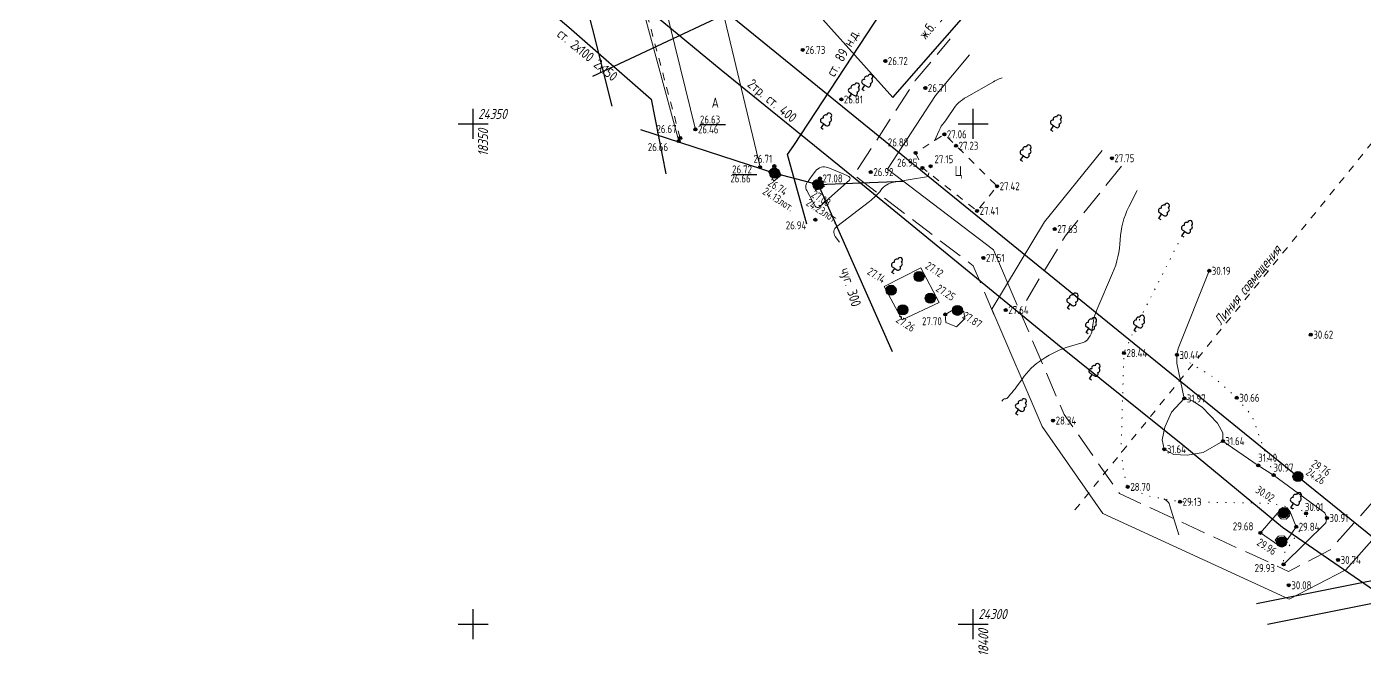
# Model space of a CAD drawing. Header units: metres. Extents: x -2 to 4153, y 0 to 2058.
# Drawn here: x 2897.4 to 3031.1, y 1303.2 to 1366 of the extents above; entities that cross this region are included whole.
import ezdxf
from ezdxf.enums import TextEntityAlignment as Align

# ---------------------------------------------------------------- set-up
doc = ezdxf.new("R2010")
doc.units = ezdxf.units.M
for name, pattern in [('g5_01_5x1_5', [1.5, 0.75, -0.75]), ('g5_05x2', [3.5, 2.5, -1]), ('g5_366', [0.85, 0.1, -0.75])]:
    doc.linetypes.add(name, pattern=pattern)
for name, color, linetype, transparency in [('02_Сетка', 7, 'Continuous', 0.65), ('06_Инженерно-технические сооружения', 7, 'Continuous', 0.65), ('10_Границы покрытий и угодий', 7, 'Continuous', 0.65), ('12_Рельеф', 7, 'Continuous', 0.65), ('13_Растительность', 7, 'Continuous', 0.65), ('14_Ограждения', 7, 'Continuous', 0.65), ('19_Горизонтали', 7, 'Continuous', 0.65), ('30_Канализация', 7, 'Continuous', 0.65), ('31_Водопровод', 7, 'Continuous', 0.65), ('32_Теплосеть', 7, 'Continuous', 0.65), ('33_Газопровод', 7, 'Continuous', 0.65), ('44_Крышки колодцев', 7, 'Continuous', 0.65), ('45_Номера колодцев', 7, 'Continuous', 0.65), ('61_Отметки высоты поверхности', 7, 'Continuous', 0.65)]:
    doc.layers.add(name, color=color, linetype=linetype, transparency=transparency)
doc.layers.add('rastr', color=7, linetype='Continuous')
doc.layers.add('Сетка', color=7, linetype='Continuous')
doc.styles.add('LIKE11', font='GOST_0.TTF')
doc.styles.add('LIKE17', font='GOST_0.TTF')
doc.styles.add('LIKE32', font='GOST_0.TTF')
doc.styles.add('Line_GUGK', font='GOST_0.TTF')
doc.styles.get("Standard").update_dxf_attribs({"font": '', "oblique": 15})
doc.styles.get('Standard').set_extended_font_data('GOST_type_A')
doc.linetypes.add('g5_084b', pattern='A,0.001,[18,GUGK_2005.shx,S=5,R=180,X=0,Y=0],0.5,[18,GUGK_2005.shx,S=15,R=180,X=0,Y=0],0.5', length=1.001)
doc.linetypes.add('g5_121_t', pattern='A,4,-0.4,["Т",Line_GUGK,S=1,R=0,X=0,Y=-0.5],-1.2,12', length=17.6)
doc.linetypes.add('g5_122_g', pattern='A,1,-1,1.5,-0.4,["Г",Line_GUGK,S=1,R=0,X=0,Y=-0.5],-1.5,1.5,-1,4,-1,4,-1,3', length=20.9)
doc.linetypes.add('g5_122_k', pattern='A,1,-1,1.5,-0.4,["К",Line_GUGK,S=1,R=0,X=0,Y=-0.5],-1.5,1.5,-1,4,-1,4,-1,3', length=20.9)
doc.linetypes.add('g5_122_kl', pattern='A,1,-1,1.5,-0.4,["Кл",Line_GUGK,S=1,R=0,X=0,Y=-0.5],-2.4,1.5,-1,4,-1,4,-1,3', length=21.8)
doc.linetypes.add('g5_122_t', pattern='A,1,-1,1.5,-0.4,["Т",Line_GUGK,S=1,R=0,X=0,Y=-0.5],-1.5,1.5,-1,4,-1,4,-1,3', length=20.9)
doc.linetypes.add('g5_122_v', pattern='A,1,-1,1.5,-0.4,["В",Line_GUGK,S=1,R=0,X=0,Y=-0.5],-1.5,1.5,-1,4,-1,4,-1,3', length=20.9)
doc.linetypes.add('g5_476_2c', pattern='A,2.75,-0.25,[32,GUGK_2005.shx,S=1,R=0,X=0,Y=0],-0.25,2.75', length=6)

# ---------------------------------------------------------------- blocks, each defined once
blk = doc.blocks.new('g5_117kb')
h = blk.add_hatch(color=255)
h.paths.add_polyline_path([(0.04, 0.04), (0.46, 0.04, 0.367426), (0.04, 0.46)])
h.paths.add_polyline_path([(-0.04, 0.46, 0.367426), (-0.46, 0.04), (-0.04, 0.04)])
h.paths.add_polyline_path([(-0.04, -0.04), (-0.46, -0.04, 0.367426), (-0.04, -0.46)])
h.paths.add_polyline_path([(0.04, -0.46, 0.367426), (0.46, -0.04), (0.04, -0.04)])
at = {"color": 0}
for points in [[(-0.5, 0), (0.5, 0)], [(0, 0.5), (0, -0.5)]]:
    blk.add_lwpolyline(points, dxfattribs=at)
blk.add_circle((0, 0), 0.5, dxfattribs=at)
blk = doc.blocks.new('g5_388_1')
at = {"color": 0}
blk.add_lwpolyline([(0, 0.5), (0.26, 0.5, 0.798042), (0.36, 0.97, 0.636328), (0.23, 1.41, 0.533064), (0, 1.75, 0.533064), (-0.23, 1.41, 0.636328), (-0.36, 0.97, 0.798042), (-0.26, 0.5)], format="xyb", dxfattribs=at)
for points in [[(0, 0.5), (-0.26, 0.5)], [(0.25, 0), (0, 0), (0, 0.5)]]:
    blk.add_lwpolyline(points, dxfattribs=at)
blk = doc.blocks.new('g5_117t')
h = blk.add_hatch(color=255)
h.paths.add_polyline_path([(-0.04, -0.04), (-0.46, -0.04, 0.367426), (-0.04, -0.46)])
h.paths.add_polyline_path([(0.04, -0.46, 0.367426), (0.46, -0.04), (0.04, -0.04)])
h.paths.add_polyline_path([(0.46, 0.04, 0.921954), (-0.46, 0.04)])
at = {"color": 0}
for points in [[(-0.5, 0), (0.5, 0)], [(0, -0.5), (0, 0)]]:
    blk.add_lwpolyline(points, dxfattribs=at)
blk.add_circle((0, 0), 0.5, dxfattribs=at)
blk = doc.blocks.new('g5_117')
h = blk.add_hatch(color=255)
h.paths.add_polyline_path([(-0.3, 0.35), (0.35, -0.3, 0.177899), (0.46, 0, 0.639215)])
h.paths.add_polyline_path([(-0.35, 0.3, 0.177899), (-0.46, 0, 0.639215), (0.3, -0.35)])
at = {"color": 0}
blk.add_lwpolyline([(0.35, -0.35), (-0.35, 0.35)], dxfattribs=at)
blk.add_circle((0, 0), 0.5, dxfattribs=at)
blk = doc.blocks.new('g5_012')
at = {"color": 92}
for points in [[(0, -1.5), (0, 1.5)], [(-1.5, 0), (1.5, 0)]]:
    blk.add_lwpolyline(points, dxfattribs=at)
blk = doc.blocks.new('g5_330')
blk.add_hatch(color=0).paths.add_polyline_path([(0.15, 0, 1), (-0.15, 0, 1)])
at = {"color": 0}
blk.add_circle((0, 0), 0.15, dxfattribs=at)
blk = doc.blocks.new('g5_117kl')
h = blk.add_hatch(color=255)
h.paths.add_polyline_path([(0.42, 0.2, 0.633652), (-0.42, 0.2)])
h.paths.add_polyline_path([(-0.45, 0.12, 0.067116), (-0.46, 0, 0.067116), (-0.45, -0.12), (0.45, -0.12, 0.067116), (0.46, 0, 0.067116), (0.45, 0.12)])
h.paths.add_polyline_path([(-0.42, -0.2, 0.633652), (0.42, -0.2)])
at = {"color": 0}
for p, q in [((-0.47, 0.16), (0.47, 0.16)), ((-0.47, -0.16), (0.47, -0.16))]:
    blk.add_line(p, q, dxfattribs=at)
blk.add_circle((0, 0), 0.5, dxfattribs=at)

msp = doc.modelspace()

# ---------------------------------------------------------------- linework, layer by layer
at = {"layer": '06_Инженерно-технические сооружения', "color": 7, "linetype": 'Continuous', "lineweight": 20, "flags": 128}
for points in [[(2972.822, 1351.14), (2972.141, 1352.048), (2971.562, 1351.462), (2972.088, 1350.557), (2972.822, 1351.14)], [(2975.892, 1350.362), (2976.709, 1350.815), (2977.151, 1349.994), (2976.262, 1349.617), (2975.892, 1350.362)], [(2983.129, 1340.024), (2986.771, 1341.894), (2988.627, 1338.418), (2984.928, 1336.693), (2983.129, 1340.024)], [(2989.288, 1336.427), (2989.221, 1337.218), (2990.475, 1337.963), (2991.084, 1337.465), (2991.188, 1336.814), (2990.346, 1335.978), (2989.288, 1336.427)], [(3022.412, 1317.33), (3020.729, 1315.383), (3022.575, 1314.126), (3023.427, 1314.718), (3024.302, 1315.996), (3023.688, 1317.483), (3023.406, 1317.874), (3022.925, 1317.927), (3022.412, 1317.33)], [(3022.808, 1316.785), (3023.289, 1316.756), (3023.628, 1317.095), (3023.688, 1317.483), (3023.406, 1317.874), (3022.925, 1317.927), (3022.412, 1317.33), (3022.501, 1317.121), (3022.808, 1316.785)], [(3022.575, 1314.126), (3022.216, 1314.677), (3022.543, 1315.065), (3023.051, 1315.096), (3023.427, 1314.718), (3022.575, 1314.126)]]:
    msp.add_lwpolyline(points, dxfattribs=at)
at = {"layer": '10_Границы покрытий и угодий', "color": 7, "linetype": 'Continuous', "lineweight": 20, "flags": 128}
for points in [[(2970.719, 1351.94), (2966.984, 1367.554), (2964.79, 1376.07), (2964.721, 1377.478), (2965.285, 1378.713), (2966.168, 1379.062), (2974.85, 1371.841)], [(2951.216, 1367.917), (2954.613, 1371.971), (2955.672, 1373.185), (2956.676, 1373.504), (2957.997, 1373.368), (2958.999, 1373.007), (2959.732, 1372.261), (2960.651, 1370.376), (2964.258, 1355.722)], [(2996.427, 1338.144), (2994.061, 1343.662), (2983.463, 1351.743), (2988.242, 1359.117), (2991.645, 1363.173)], [(3004.907, 1353.621), (2999.149, 1346.472), (2993.876, 1337.749), (2998.908, 1326.001), (3004.985, 1317.322), (3023.595, 1308.755), (3029.273, 1311.673), (3034.183, 1317.238), (3037.029, 1321.827), (3038.554, 1325.59)]]:
    msp.add_lwpolyline(points, dxfattribs=at)
at = {"layer": '10_Границы покрытий и угодий', "color": 7, "linetype": 'g5_01_5x1_5', "lineweight": 20, "flags": 128}
for points in [[(2962.729, 1354.858), (2958.641, 1370.113), (2958.085, 1370.908), (2956.913, 1371.454), (2955.342, 1371.592), (2951.765, 1367.533)], [(2986.255, 1353.367), (2986.943, 1351.87), (2992.411, 1347.576), (2994.409, 1350.038), (2990.308, 1354.085), (2989.133, 1355.229), (2986.255, 1353.367)]]:
    msp.add_lwpolyline(points, dxfattribs=at)
at = {"layer": '10_Границы покрытий и угодий', "color": 7, "linetype": 'g5_05x2', "lineweight": 20, "flags": 128}
for points in [[(2994.129, 1337.159), (2992.023, 1342.072), (2980.105, 1351.159), (2986.228, 1360.606), (2989.73, 1364.78)], [(3006.854, 1352.053), (3001.201, 1345.035), (2996.68, 1337.554), (3001.104, 1327.223), (3006.645, 1319.31), (3023.535, 1311.535), (3027.711, 1313.681), (3032.169, 1318.734), (3034.792, 1322.963), (3036.237, 1326.529)]]:
    msp.add_lwpolyline(points, dxfattribs=at)
at = {"layer": '10_Границы покрытий и угодий', "color": 7, "linetype": 'g5_366', "lineweight": 20, "flags": 128}
for points in [[(3012.887, 1345.091), (3008.093, 1335.623), (3007.083, 1333.364), (3007.033, 1331.665), (3006.799, 1323.802), (3007.031, 1321.556), (3007.469, 1319.979), (3009.394, 1319.093), (3012.701, 1318.489), (3014.648, 1318.458), (3021.385, 1318.352), (3022.866, 1318.113), (3023.769, 1317.902), (3025.017, 1317.557), (3025.298, 1317.332), (3025.342, 1316.81), (3025.107, 1316.275), (3023.177, 1313.471), (3023.042, 1312.89), (3023.043, 1312.232)], [(3022.047, 1321.161), (3019.873, 1327.082), (3018.367, 1328.886), (3016.139, 1330.868), (3012.372, 1333.174)]]:
    msp.add_lwpolyline(points, dxfattribs=at)
at = {"layer": '12_Рельеф', "color": 7, "linetype": 'g5_084b', "lineweight": 20, "flags": 128}
for points in [[(3015.612, 1341.582), (3012.498, 1333.802), (3012.372, 1333.174), (3012.383, 1332.333), (3013.12, 1328.818), (3011.826, 1327.465), (3011.156, 1325.95), (3010.904, 1324.692), (3011.119, 1323.748), (3012.073, 1323.228), (3013.404, 1323.139), (3015.001, 1323.42), (3016.969, 1324.554), (3020.512, 1322.122), (3022.047, 1321.161), (3027.153, 1317.388), (3027.376, 1316.872), (3027.266, 1316.398), (3023.043, 1312.232)], [(3016.969, 1324.554), (3016.975, 1325.37), (3016.45, 1326.349), (3014.897, 1327.946), (3013.921, 1328.597), (3013.12, 1328.818)]]:
    msp.add_lwpolyline(points, dxfattribs=at)
at = {"layer": '14_Ограждения', "color": 7, "linetype": 'g5_476_2c', "lineweight": 20, "flags": 128}
msp.add_lwpolyline([(2951.765, 1367.533), (2955.348, 1371.463), (2958.395, 1370.04), (2962.588, 1354.544)], dxfattribs=at)
at = {"layer": '19_Горизонтали', "color": 32, "linetype": 'Continuous', "lineweight": 20, "flags": 128}
for points, elevation in [([(2988.142, 1354.588), (2988.604, 1355.614, -0.0687596), (2989.103, 1356.407), (2989.103, 1356.407, 0.033561), (2989.66, 1357.169), (2989.941, 1357.615, -0.1234047), (2991.346, 1358.953), (2994.052, 1360.487, -0.0364893), (2994.624, 1360.758), (2994.92, 1360.873)], 27), ([(2978.637, 1344.455), (2978.229, 1345.025, -0.4058228), (2978.379, 1346.018), (2981.648, 1348.506, 0.068022), (2982.794, 1349.653), (2982.794, 1349.653, -0.1911358), (2984.094, 1350.44), (2987.341, 1350.986, 0.3306498), (2987.545, 1351.198), (2987.568, 1351.379)], 27), ([(3008.408, 1349.599), (3007.575, 1347.976, 0.1089614), (3006.711, 1344.691), (3006.711, 1344.691, -0.091552), (3005.956, 1341.356), (3004.377, 1337.675, 0.0686761), (3003.971, 1336.197), (3003.89, 1335.578, -0.0760358), (3003.808, 1335.295), (3003.808, 1335.295, -0.027701), (3003.668, 1335.033), (3003.551, 1334.841, -0.1863491), (3003, 1334.416), (3001.659, 1334.018, 0.0752819), (2998.976, 1332.759), (2998.921, 1332.722, 0.0901116), (2996.896, 1330.763), (2996.337, 1329.983, -0.0217036), (2995.753, 1329.241), (2995.515, 1328.963, -0.0409204), (2995.364, 1328.813), (2995.354, 1328.805, -0.2865243), (2995.196, 1328.783), (2995.196, 1328.783, 0.3336102), (2995.049, 1328.749), (2994.894, 1328.565)], 28), ([(3012.577, 1315.203), (3011.653, 1318.182, 0.1717211), (3011.324, 1318.623), (3011.081, 1318.785)], 29)]:
    msp.add_lwpolyline(points, format="xyb", dxfattribs=dict(at, elevation=elevation))
at = {"layer": '19_Горизонтали', "color": 32, "linetype": 'Continuous', "lineweight": 20, "elevation": 27, "flags": 128}
msp.add_lwpolyline([(2975.517, 1350.523, -0.0909315), (2975.423, 1350.428), (2975.423, 1350.428, 0.1845926), (2975.352, 1350.323), (2975.304, 1350.118, 0.1825934), (2975.372, 1349.602), (2976.171, 1348.114, 0.207871), (2976.409, 1347.926), (2976.409, 1347.926, 0.2526962), (2976.692, 1347.994), (2979.637, 1350.638, 0.5243497), (2979.591, 1350.995), (2979.591, 1350.995, 0.0213429), (2979.018, 1351.262), (2977.491, 1351.894, 0.3447888), (2976.253, 1351.55), (2975.922, 1351.101, 0.0095686), (2975.624, 1350.68)], format="xyb", close=True, dxfattribs=at)
at = {"layer": '30_Канализация', "color": 32, "linetype": 'g5_122_kl', "lineweight": 30, "flags": 128}
for points in [[(2573.205, 1770.447), (2565.789, 1625.953), (2660.178, 1571.132), (2816.617, 1488.592), (2949.954, 1381.6), (3024.481, 1321.008), (3045.266, 1304.235), (3096.516, 1320.248), (3183.384, 1424.575), (3235.906, 1417.46), (3257.899, 1413.341), (3277.77, 1408.372)], [(2949.954, 1381.6), (2955.891, 1358.042)]]:
    msp.add_lwpolyline(points, dxfattribs=at)
at = {"layer": '30_Канализация', "color": 32, "linetype": 'g5_122_k', "lineweight": 30, "flags": 128}
for points in [[(2953.994, 1361.029), (2973.752, 1370.349), (2983.987, 1358.917), (2991.793, 1367.819)], [(2958.746, 1355.706), (2972.177, 1351.339), (2976.518, 1350.207), (2985.076, 1350.53)], [(2976.518, 1350.207), (2983.92, 1333.499)]]:
    msp.add_lwpolyline(points, dxfattribs=at)
at = {"layer": '31_Водопровод', "color": 4, "linetype": 'g5_122_v', "lineweight": 30, "flags": 128}
for points in [[(3020.323, 1308.327), (3087.595, 1321.722), (3093.64, 1323.263), (3105.288, 1335.25), (3112.251, 1344.541), (3143.038, 1381.703), (3159.989, 1402.389), (3163.627, 1406.691), (3152.211, 1415.79)], [(3021.417, 1306.25), (3095.504, 1321.068), (3107.31, 1333.355), (3120.608, 1321.426)]]:
    msp.add_lwpolyline(points, dxfattribs=at)
at = {"layer": '32_Теплосеть', "color": 5, "linetype": 'g5_121_t', "lineweight": 30, "flags": 128}
msp.add_lwpolyline([(2867.364, 1443.913), (2895.337, 1420.729), (2934.021, 1388.772), (2937.446, 1385.951), (2966.84, 1361.665), (2979.859, 1351.099), (3000.431, 1334.251), (3012.956, 1324.178), (3022.936, 1315.939), (3041.34, 1303.305), (3059.732, 1324.383)], dxfattribs=at)
at = {"layer": '32_Теплосеть', "color": 5, "linetype": 'g5_122_t', "lineweight": 30, "flags": 128}
msp.add_lwpolyline([(2865.598, 1428.51), (2870.596, 1434.306), (2902.794, 1407.222), (2925.863, 1387.741), (2951.605, 1365.941), (2959.817, 1358.75), (2961.31, 1351.286)], dxfattribs=at)
at = {"layer": '33_Газопровод', "color": 132, "linetype": 'g5_122_g', "lineweight": 30, "flags": 128}
msp.add_lwpolyline([(2975.383, 1346.252), (2973.457, 1353.203), (2974.082, 1354.103), (2984.27, 1369.655)], dxfattribs=at)
at = {"layer": '61_Отметки высоты поверхности', "flags": 128}
for points in [[(2964.677, 1356.204), (2967.263, 1356.194)], [(2967.966, 1351.207), (2970.391, 1351.217)]]:
    msp.add_lwpolyline(points, dxfattribs=at)
at = {"layer": 'rastr', "color": 5, "linetype": 'g5_01_5x1_5', "lineweight": 20, "flags": 128}
msp.add_lwpolyline([(3002.187, 1317.683), (3036.127, 1359.622)], dxfattribs=at)

# ---------------------------------------------------------------- block references
at = {"layer": '02_Сетка', "color": 92, "linetype": 'Continuous', "lineweight": 15, "ltscale": 0.5}
for p in [(2942.029, 1356.265), (2992.029, 1356.265), (2942.029, 1306.265), (2992.029, 1306.265)]:
    msp.add_blockref('g5_012', p, dxfattribs=at)
at = {"layer": '13_Растительность', "color": 92, "linetype": 'Continuous', "lineweight": 20, "rotation": 327.2608096277772}
for p in [(2980.916, 1359.711, 26.801), (2979.585, 1358.845, 26.817), (2976.811, 1355.839, 26.786), (2999.789, 1355.645, 27.435), (2996.76, 1352.65, 27.422), (3010.581, 1346.817, 28.214), (3012.887, 1345.091, 28.305), (2983.898, 1341.4, 27.242), (3001.432, 1337.845, 27.717), (3003.292, 1335.404, 27.941), (3008.093, 1335.623, 28.431), (3003.637, 1330.788, 28.25), (2996.286, 1327.286, 28.104), (3023.769, 1317.902, 29.836)]:
    msp.add_blockref('g5_388_1', p, dxfattribs=at)
at = {"layer": '44_Крышки колодцев', "color": 7, "linetype": 'Continuous', "lineweight": 20}
for name, p, rotation in [('g5_117kb', (2972.177, 1351.339, 26.739), 327.2608096277772), ('g5_117kb', (2976.518, 1350.207, 27.084), 327.2608096277772), ('g5_117t', (2986.601, 1341.011, 27.118), 327.2608096277772), ('g5_117t', (2983.813, 1339.64, 27.136), 327.2608096277772), ('g5_117t', (2984.973, 1337.679, 27.259), 327.2608096277772), ('g5_117t', (2987.732, 1338.85, 27.248), 327.2608096277772), ('g5_117', (2990.441, 1337.629, 27.87), 327.2608096277772), ('g5_117kl', (3024.481, 1321.008, 29.76), 326.3099380122847), ('g5_117t', (3023.053, 1317.392, 30.022), 327.2608096277772), ('g5_117t', (3022.85, 1314.468, 29.959), 327.2608096277772)]:
    msp.add_blockref(name, p, dxfattribs=dict(at, rotation=rotation))
at = {"layer": '61_Отметки высоты поверхности', "color": 7, "linetype": 'Continuous', "lineweight": 20}
for p in [(2974.986, 1363.665, 26.733), (2983.238, 1362.551, 26.716), (2987.235, 1359.862, 26.71), (2978.84, 1358.709, 26.811), (2964.258, 1355.722, 26.46), (2962.588, 1354.544, 26.662), (2962.729, 1354.858, 26.667), (2989.133, 1355.229, 27.062), (2986.255, 1353.367, 26.882), (2990.308, 1354.085, 27.23), (3005.88, 1352.837, 27.751), (2970.719, 1351.94, 26.655), (2972.141, 1352.048, 26.714), (2981.784, 1351.451, 26.922), (2986.943, 1351.87, 26.947), (2987.755, 1352.041, 27.146), (2976.709, 1350.815, 27.082), (2994.409, 1350.038, 27.415), (2992.411, 1347.576, 27.411), (2976.239, 1346.686, 26.937), (3000.175, 1345.754, 27.628), (2993.042, 1342.867, 27.506), (3015.612, 1341.582, 30.188), (2989.221, 1337.218, 27.697), (2995.278, 1337.652, 27.638), (3025.762, 1335.197, 30.619), (3007.083, 1333.364, 28.435), (3012.372, 1333.174, 30.439), (3013.12, 1328.818, 31.966), (3018.367, 1328.886, 30.664), (3000.006, 1326.612, 28.336), (3011.119, 1323.748, 31.638), (3016.969, 1324.554, 31.639), (3020.512, 1322.122, 31.402), (3022.047, 1321.161, 30.974), (3007.469, 1319.979, 28.695), (3012.701, 1318.489, 29.131), (3025.298, 1317.332, 30.007), (3027.376, 1316.872, 30.914), (3020.729, 1315.383, 29.685), (3024.302, 1315.996, 29.839), (3028.492, 1312.677, 30.738), (3023.043, 1312.232, 29.932), (3023.565, 1310.145, 30.079)]:
    msp.add_blockref('g5_330', p, dxfattribs=at)

# ---------------------------------------------------------------- texts
at = {"layer": '10_Границы покрытий и угодий', "color": 7, "linetype": 'Continuous', "lineweight": 15, "style": 'LIKE11'}
for s, p in [('А', (2965.875, 1357.887)), ('Ц', (2990.156, 1351.059))]:
    msp.add_text(s, height=1, dxfattribs=at).set_placement(p)
at = {"layer": '30_Канализация', "color": 12, "linetype": 'Continuous', "lineweight": 15, "style": 'LIKE32'}
for s, rotation, p in [('ж.б. 500', 49.7583, (2987.277, 1364.671)), ('чуг. 300', 287.15498, (2978.725, 1341.695))]:
    msp.add_text(s, height=1, rotation=rotation, dxfattribs=at).set_placement(p)
at = {"layer": '32_Теплосеть', "color": 5, "linetype": 'Continuous', "lineweight": 15, "style": 'LIKE32'}
for s, rotation, p in [('ст. 2х100 2х150', 320.5048, (2950.34, 1365.084)), ('2тр. ст. 400', 320.18815, (2969.365, 1360.083))]:
    msp.add_text(s, height=1, rotation=rotation, dxfattribs=at).set_placement(p)
at = {"layer": '33_Газопровод', "color": 132, "linetype": 'Continuous', "lineweight": 15, "style": 'LIKE32'}
msp.add_text('ст. 89 н.д.', height=1, rotation=60.29561, dxfattribs=at).set_placement((2978.141, 1360.906))
at = {"layer": '45_Номера колодцев', "color": 7, "linetype": 'Continuous', "lineweight": 15, "ltscale": 0.5, "style": 'LIKE17'}
for s, p in [('26.74', (2971.42, 1350.161)), ('24.13лот.', (2970.879, 1349.32)), ('27.08', (2975.761, 1349.029)), ('24.23лот.', (2975.22, 1348.188)), ('27.12', (2987.146, 1341.876)), ('27.14', (2981.341, 1341.305)), ('27.25', (2988.219, 1339.612)), ('27.26', (2984.216, 1336.501)), ('27.87', (2990.857, 1336.9)), ('29.76', (3025.728, 1322.096)), ('24.26', (3025.188, 1321.255)), ('30.02', (3020.151, 1319.48)), ('29.96', (3020.287, 1314.218))]:
    msp.add_text(s, height=0.8, rotation=327.26081, dxfattribs=at).set_placement(p)
at = {"layer": '61_Отметки высоты поверхности', "color": 7, "linetype": 'Continuous', "lineweight": 15, "ltscale": 0.5, "style": 'LIKE17'}
for s, p in [('26.73', (2975.236, 1363.265)), ('26.72', (2983.488, 1362.151)), ('26.71', (2987.485, 1359.462)), ('26.81', (2979.09, 1358.309)), ('26.63', (2964.707, 1356.305)), ('26.67', (2960.357, 1355.357)), ('26.46', (2964.508, 1355.322)), ('27.06', (2989.383, 1354.829)), ('26.66', (2959.494, 1353.546)), ('26.88', (2983.484, 1354.024)), ('27.23', (2990.558, 1353.685)), ('26.71', (2970.059, 1352.378)), ('27.15', (2988.147, 1352.335)), ('27.75', (3006.13, 1352.437)), ('26.72', (2967.918, 1351.319)), ('26.92', (2982.034, 1351.051)), ('26.95', (2984.409, 1351.995)), ('26.66', (2967.745, 1350.412)), ('27.08', (2976.959, 1350.415)), ('27.42', (2994.659, 1349.638)), ('27.41', (2992.661, 1347.176)), ('26.94', (2973.282, 1345.73)), ('27.63', (3000.425, 1345.354)), ('27.51', (2993.292, 1342.467)), ('30.19', (3015.862, 1341.182)), ('27.70', (2986.907, 1336.142)), ('27.64', (2995.528, 1337.252)), ('30.62', (3026.012, 1334.797)), ('28.44', (3007.333, 1332.964)), ('30.44', (3012.622, 1332.774)), ('31.97', (3013.37, 1328.418)), ('30.66', (3018.617, 1328.486)), ('28.34', (3000.256, 1326.212)), ('31.64', (3017.219, 1324.154)), ('31.64', (3011.369, 1323.348)), ('31.40', (3020.504, 1322.5)), ('30.97', (3022.025, 1321.499)), ('28.70', (3007.719, 1319.579)), ('29.13', (3012.951, 1318.089)), ('30.01', (3025.171, 1317.569)), ('30.91', (3027.626, 1316.472)), ('29.68', (3017.964, 1315.638)), ('29.84', (3024.552, 1315.596)), ('30.74', (3028.742, 1312.277)), ('29.93', (3020.148, 1311.462)), ('30.08', (3023.815, 1309.745))]:
    msp.add_text(s, height=0.8, dxfattribs=at).set_placement(p)
at = {"layer": 'rastr', "color": 5, "linetype": 'Continuous', "lineweight": 15, "oblique": 15}
msp.add_text('Линия совмещения', height=1, rotation=50.9952, dxfattribs=at).set_placement((3016.77, 1336.07))
at = {"layer": 'Сетка', "color": 3, "oblique": 15}
for s, p in [('24350', (2942.529, 1356.765)), ('24300', (2992.529, 1306.765))]:
    msp.add_text(s, height=1, dxfattribs=at).set_placement(p)
for s, p in [('18350', (2942.529, 1355.765)), ('18400', (2992.529, 1305.765))]:
    msp.add_text(s, height=1, rotation=90, dxfattribs=at).set_placement(p, align=Align.TOP_RIGHT)

doc.saveas('drawing.dxf')
